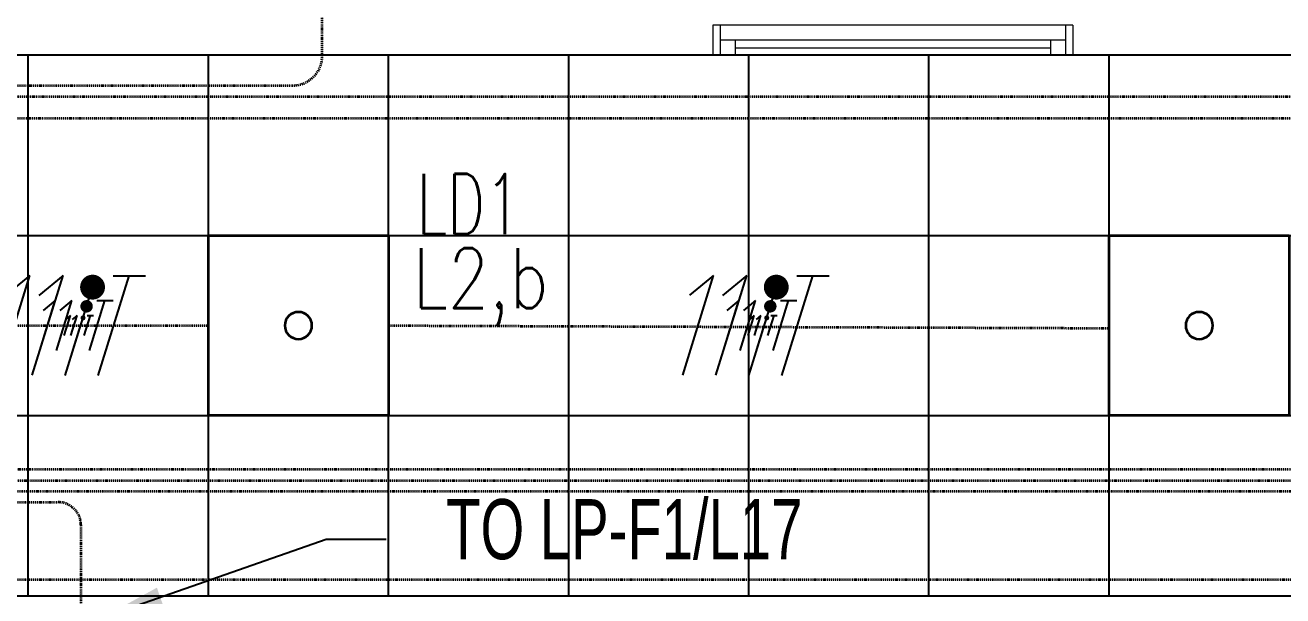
# Model space of a CAD drawing. Extents: x -12260 to 184725, y -29287 to 19916.
# Drawn here: x 35286 to 39475, y -2710 to -810 of the extents above; entities that cross this region are included whole.
import ezdxf
from ezdxf import colors
from ezdxf.entities.mleader import LeaderData, LeaderLine
from ezdxf.enums import TextEntityAlignment as Align
from ezdxf.math import Vec2, Vec3

# ---------------------------------------------------------------- set-up
doc = ezdxf.new("R2010")
doc.units = 0
doc.header["$LTSCALE"] = 0.25
doc.linetypes.add('DASHDOT', pattern=[25.4, 12.7, -6.35, 0, -6.35])
for name, color, linetype, lineweight in [('01-First Floor-FUR$0$Aluminum', 251, 'Continuous', 5), ('01-First Floor-FUR$0$Walls', 251, 'Continuous', 5), ('E-LITE-CIRC', 6, 'Continuous', 25), ('E-LITE-CIRC-NUMB', 6, 'Continuous', 25), ('E-LITE-CLNG', 150, 'Continuous', 35), ('E-LITE-CLNG-CNDT', 6, 'DASHDOT', 35), ('E-LITE-CTRL', 6, 'Continuous', 25), ('E-LITE-IDEN', 6, 'Continuous', 25), ('E-LITE-TEXT', 6, 'Continuous', 25), ('E-POWR-WIRE', 6, 'Continuous', 25), ('E-POWR-WIRE @ 100', 6, 'Continuous', 25), ('E-POWR-WIRE @ 20', 6, 'Continuous', 25), ('E-POWR-WIRE @ 50', 6, 'Continuous', 25)]:
    doc.layers.add(name, color=color, linetype=linetype, lineweight=lineweight)
doc.layers.add('01-First Floor-FUR$0$FALSE CEILING', color=251, linetype='Continuous')
doc.styles.add('DC_Elc_Romans', font='elc_romans.shx', dxfattribs={"width": 0.7})
doc.styles.add('DC_SIMPLEX', font='SIMPLEX.shx', dxfattribs={"width": 0.7})

# ---------------------------------------------------------------- blocks, each defined once
blk = doc.blocks.new('DC_Arrow-ArrowEllipse')
at = {"color": 0}
blk.add_ellipse((0, 0), major_axis=(0.4, 0), ratio=0.4, dxfattribs=at)
at = {"color": 0, "ltscale": 0.5}
blk.add_solid([(-1.4, 0.167), (-0.4, 0), (-1.4, -0.167)], dxfattribs=at)
blk = doc.blocks.new('*U24')
blk.add_lwpolyline([(-300, 300), (-300, -300), (300, -300), (300, 300)], close=True)
blk.add_circle((0, 0), 45)
at = {"layer": 'E-LITE-CIRC-NUMB', "style": 'DC_SIMPLEX', "width": 0.7, "flags": 8}
blk.add_attdef('CIRCUIT', text='', height=200, rotation=0, dxfattribs=at).set_placement((-473.9, 300), align=Align.RIGHT)
at = {"layer": 'E-LITE-CTRL', "style": 'DC_SIMPLEX', "width": 0.7, "flags": 8}
blk.add_attdef('CONTROL', (1118.9, -935), '', height=200, rotation=360, dxfattribs=at)
at = {"layer": 'E-LITE-IDEN', "style": 'DC_SIMPLEX', "width": 0.7, "flags": 8}
blk.add_attdef('TYPE', (460.4, 457.6), '', height=200, rotation=360, dxfattribs=at)
blk = doc.blocks.new('*U41')
for p, q in [((-2.719, -1.655), (-1.689, 1.665)), ((-1.689, 1.665), (-2.491, 1.006)), ((-1.617, -1.658), (-0.587, 1.663)), ((-0.587, 1.663), (-1.389, 1.004)), ((-0.515, -1.66), (0.515, 1.66)), ((0.587, -1.663), (1.617, 1.658)), ((1.078, 1.659), (2.157, 1.657))]:
    blk.add_line(p, q)
at = {"const_width": 0.414}
blk.add_lwpolyline([(0.19, 1.278, 1), (0.604, 1.277, 1)], format="xyb", close=True, dxfattribs=at)
blk = doc.blocks.new('*U702')
at = {"layer": 'E-POWR-WIRE @ 100', "xscale": 100, "yscale": 100, "zscale": 100}
blk.add_blockref('*U41', (35471, -1810, 0), dxfattribs=at)
at = {"layer": 'E-POWR-WIRE @ 20', "xscale": 20, "yscale": 20, "zscale": 20}
blk.add_blockref('*U41', (35471, -1810, 0), dxfattribs=at)
at = {"layer": 'E-POWR-WIRE @ 50', "xscale": 50, "yscale": 50, "zscale": 50}
blk.add_blockref('*U41', (35471, -1810, 0), dxfattribs=at)
blk = doc.blocks.new('*U703')
at = {"layer": 'E-POWR-WIRE @ 100', "xscale": 100, "yscale": 100, "zscale": 100}
blk.add_blockref('*U41', (37748.1, -1810, 0), dxfattribs=at)
at = {"layer": 'E-POWR-WIRE @ 20', "xscale": 20, "yscale": 20, "zscale": 20}
blk.add_blockref('*U41', (37748.1, -1810, 0), dxfattribs=at)
at = {"layer": 'E-POWR-WIRE @ 50', "xscale": 50, "yscale": 50, "zscale": 50}
blk.add_blockref('*U41', (37748.1, -1810, 0), dxfattribs=at)
blk = doc.blocks.new('01-First Floor-FUR$0$A$C37be4daf')
at = {"layer": '01-First Floor-FUR$0$Aluminum'}
for p, q in [((1416, 598.2), (216, 598.2)), ((241, 498.2), (241, 598.2)), ((291, 548.2), (291, 598.2)), ((1341, 548.2), (1341, 598.2)), ((1391, 498.2), (1391, 598.2)), ((1391, 548.2), (241, 548.2)), ((291, 573.2), (1341, 573.2)), ((1416, 498.2), (216, 498.2))]:
    blk.add_line(p, q, dxfattribs=at)
at = {"layer": '01-First Floor-FUR$0$Walls'}
for p, q in [((216, 498.2), (216, 598.2)), ((1416, 498.2), (1416, 598.2))]:
    blk.add_line(p, q, dxfattribs=at)
blk = doc.blocks.new('01-First Floor-FUR')
at = {"layer": '01-First Floor-FUR$0$FALSE CEILING', "linetype": 'Continuous'}
for p, q in [((35296.4, -2710), (35296.4, -910)), ((35896.4, -2710), (35896.4, -910)), ((36496.4, -2710), (36496.4, -910)), ((37096.4, -2710), (37096.4, -910)), ((37696.4, -2710), (37696.4, -910)), ((38296.4, -2710), (38296.4, -910)), ((38896.4, -2710), (38896.4, -910)), ((8296.4, -1510), (48976, -1510)), ((8296.4, -2110), (48976, -2110))]:
    blk.add_line(p, q, dxfattribs=at)
at = {"layer": '01-First Floor-FUR$0$FALSE CEILING'}
blk.add_lwpolyline([(48976, -910), (8296.4, -910), (8296.4, -2710), (48976, -2710), (48976, -910)], dxfattribs=at)
at = {"layer": '01-First Floor-FUR$0$Walls'}
blk.add_line((34876, -910), (42876, -910), dxfattribs=at)
at = {"xscale": -1, "rotation": 180}
blk.add_blockref('01-First Floor-FUR$0$A$C37be4daf', (37360, -311.8), dxfattribs=at)

msp = doc.modelspace()

# ---------------------------------------------------------------- linework, layer by layer
at = {"layer": 'E-LITE-CLNG-CNDT', "elevation": 0}
for points in [[(7774.3, 2768.9), (7774.3, -2298.4, 0.414214), (7874.3, -2398.4), (35396.7, -2398.4, -0.414214), (35471.7, -2473.4), (35471.7, -5282.7, 0.24862), (35515.6, -5365.5), (35876, -5610)], [(41875.9, -3100.1), (41875.9, -2437.2, 0.414214), (41800.9, -2362.2), (7910.6, -2362.2, -0.414214), (7810.6, -2262.2), (7810.6, 2768.9)], [(7846.9, 2768.9), (7846.9, -2225.9, 0.414214), (7946.9, -2325.9), (48000.9, -2325.9, -0.414214), (48075.9, -2400.9), (48075.9, -3100.1)], [(8028.3, 2768.9), (8028.3, -947.7, 0.414214), (8128.3, -1047.7), (42673.7, -1047.7, 0.413345), (42773.7, -947.9), (42775.9, -209.9)], [(8064.6, 2768.9), (8064.6, -911.4, 0.414214), (8164.6, -1011.4), (36175.8, -1011.4, 0.414214), (36275.8, -911.4), (36275.8, -209.9)]]:
    msp.add_lwpolyline(points, format="xyb", dxfattribs=at)
for points in [[(35141.6, -1120.2), (44441, -1120.2)], [(34836.8, -1810), (35896.4, -1810)], [(36496.4, -1810), (38896.4, -1818.8)]]:
    msp.add_lwpolyline(points, dxfattribs=at)
at = {"layer": 'E-LITE-CLNG-CNDT', "color": 1, "elevation": 0}
msp.add_lwpolyline([(43996.4, -1960), (43996.4, -2189.6, -0.414214), (43896.4, -2289.6), (34476.2, -2289.6, -0.414214), (34376.2, -2189.6), (34376.2, -1985)], format="xyb", dxfattribs=at)
at = {"layer": 'E-LITE-CLNG-CNDT', "color": 1}
msp.add_lwpolyline([(40375.8, -2417.5), (40375.8, -2557.2, -0.414214), (40275.8, -2657.2), (24106.5, -2657.2, 0.414214), (24006.5, -2757.2), (24006.5, -4218.7), (23938.9, -4218.7)], format="xyb", dxfattribs=at)

# ---------------------------------------------------------------- block references
at = {"layer": 'E-LITE-CLNG'}
ref = msp.add_blockref('*U24', (36196.4, -1810, 0), dxfattribs=dict(at, xscale=-1))
ref.add_attrib('TYPE', 'LD1', (36589.9, -1505.5, 0), dxfattribs={"layer": 'E-LITE-IDEN', "height": 200, "rotation": 0, "style": 'DC_SIMPLEX', "width": 0.7, "flags": 8})
ref = msp.add_blockref('*U24', (39196.4, -1810, 0), dxfattribs=dict(at, xscale=-1))
ref.add_attrib('TYPE', 'LD1', (39589.9, -1505.5, 0), dxfattribs={"layer": 'E-LITE-IDEN', "height": 200, "rotation": 0, "style": 'DC_SIMPLEX', "width": 0.7, "flags": 8})
at = {"layer": 'E-LITE-CLNG-CNDT'}
msp.add_blockref('01-First Floor-FUR', (0, 0), dxfattribs=at)
at = {"layer": 'E-POWR-WIRE'}
for name in ['*U702', '*U703']:
    msp.add_blockref(name, (0, 0), dxfattribs=at)

# ---------------------------------------------------------------- texts
at = {"layer": 'E-LITE-CIRC', "style": 'DC_SIMPLEX', "width": 0.8}
msp.add_text('L2,b', height=200, rotation=0, dxfattribs=at).set_placement((36577.2, -1752, 0))

# ---------------------------------------------------------------- leaders
at = {"layer": 'E-LITE-TEXT'}
ml = msp.add_multileader_mtext('Standard', dxfattribs=at)
ml.set_content('TO LP-F1/L18', color=256, style='DC_Elc_Romans')
ml.set_leader_properties(color=45)
ml.set_arrow_properties(name='DC_Arrow-ArrowEllipse')
ml.build(insert=Vec2(0, 0))
ml.multileader.update_dxf_attribs({"dogleg_length": 2, "arrow_head_size": 200, "scale": 100})
ctx = ml.context
ctx.base_point, ctx.scale, ctx.char_height, ctx.arrow_head_size, ctx.landing_gap_size, ctx.plane_origin = Vec3(36919.5, -596.3), 100, 200, 200, 200, Vec3(28130.9, 1723.4)
notes = []
notes.append((ctx, [(0, (1, 1, 0), (36719.5, -596.3), (1, 0), 200, [(0, [(36275.8, -433.7)], 0, [])])]))
ctx.mtext.insert, ctx.mtext.flow_direction = Vec3(37119.5, -462.9), 5
ml = msp.add_multileader_mtext('Standard', dxfattribs=at)
ml.set_content('TO LP-F1/L17', color=256, style='DC_Elc_Romans')
ml.set_leader_properties(color=45)
ml.set_arrow_properties(name='DC_Arrow-ArrowEllipse')
ml.build(insert=Vec2(0, 0))
ml.multileader.update_dxf_attribs({"dogleg_length": 2, "arrow_head_size": 200, "scale": 100})
ctx = ml.context
ctx.base_point, ctx.scale, ctx.char_height, ctx.arrow_head_size, ctx.landing_gap_size, ctx.plane_origin = Vec3(36488.5, -2521.3, 0), 100, 200, 200, 200, Vec3(27494.8, -530.3, 0)
notes.append((ctx, [(0, (1, 1, 0), (36288.5, -2521.3, 0), (1, 0), 200, [(0, [(35471.7, -2806.8, 0)], 0, [])])]))
ctx.mtext.insert, ctx.mtext.flow_direction = Vec3(36688.5, -2388, 0), 5
for ctx, leaders in notes:
    for number, flags, end, landing, length, lines in leaders:
        leader = LeaderData()
        leader.index, (leader.has_last_leader_line, leader.has_dogleg_vector, leader.attachment_direction) = number, flags
        leader.last_leader_point, leader.dogleg_vector, leader.dogleg_length = Vec3(end), Vec3(landing), length
        for number, points, colour, breaks in lines:
            line = LeaderLine()
            line.index, line.vertices, line.color, line.breaks = number, Vec3.list(points), colors.encode_raw_color(colour), breaks
            leader.lines.append(line)
        ctx.leaders.append(leader)

doc.saveas('drawing.dxf')
